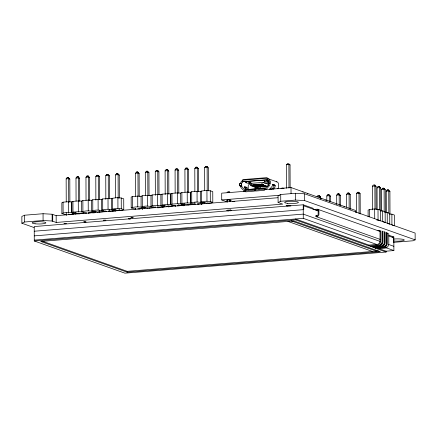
<?xml version="1.0" encoding="UTF-8"?>
<svg xmlns="http://www.w3.org/2000/svg" width="437" height="437" viewBox="0 0 437 437"><rect width="100%" height="100%" fill="white"/><g stroke="black" fill="none" stroke-linecap="round" stroke-linejoin="round"><path stroke-width="0.66" d="M250.428 185.616L250.527 185.195M268.75 183.775L268.968 183.524A0.858 0.366 -85.7 0 0 269.334 182.546L269.329 181.699A0.858 0.366 -85.7 0 0 268.957 180.978L268.75 181.022A1.076 0.961 -70.4 0 0 267.772 180.044L267.635 178.351A0.858 0.688 33.3 0 0 266.63 177.668L243.234 179.563A0.858 0.688 33.3 0 0 242.682 180.366L242.814 180.792M79.758 213.895L79.769 213.518M119.367 210.689L119.372 208.957M149.077 208.285L149.083 207.908M188.686 205.079L188.691 204.702M208.405 203.462L208.411 203.085M255.366 190.161L255.159 190.499A0.858 0.513 -24.4 0 1 254.159 191.144L246.009 191.805A0.858 0.513 -24.4 0 1 245.452 191.286L221.701 193.154L221.723 199.933L227.469 201.976M267.766 178.771A2.365 2.114 -70.4 0 1 269.919 180.929L270.126 181.065A0.858 0.366 -85.7 0 1 270.498 181.787L270.498 182.633A0.858 0.366 -85.7 0 1 270.132 183.611L268.76 183.78L268.76 184.19A1.076 0.961 -70.4 0 1 268.476 184.96L266.133 187.708A1.076 0.961 -70.4 0 1 265.445 188.074L265.068 188.107L264.948 189.707A0.858 0.513 -24.4 0 1 263.943 190.352L255.792 191.013A0.858 0.513 -24.4 0 1 255.241 190.494M265.057 188.101L245.414 189.68L245.026 190.341A0.858 0.513 -24.4 0 0 245.583 190.86L253.728 190.199A0.858 0.513 -24.4 0 0 254.733 189.554L255.197 188.888M254.864 189.21L255.35 188.888M264.904 188.101L264.516 188.762A0.858 0.513 -24.4 0 1 263.516 189.407L255.366 190.068A0.858 0.513 -24.4 0 1 254.809 189.549M66.233 201.905L66.151 178.87L67.096 177.662L68.276 177.569L69.805 179.077L69.887 202.058M86.034 200.304L85.958 177.264L86.903 176.062L88.077 175.964L89.612 177.477L89.689 200.457M105.841 199.376L105.759 175.663L106.704 174.456L108.431 174.56L109.414 175.871L109.496 198.851M135.546 196.295L135.465 173.26L136.415 172.052L137.589 171.96L139.124 173.467L139.201 196.448M155.353 195.372L155.272 171.654L156.217 170.452L157.943 170.55L158.926 171.867L159.008 194.847M175.155 193.088L175.079 170.053L176.024 168.846L177.198 168.753L178.733 170.261L178.809 193.241M194.875 191.477L194.798 168.436L195.743 167.234L196.918 167.136L198.453 168.649L198.529 191.625M336.725 204.603L336.692 195.115L337.637 193.913L338.817 193.815L340.347 195.328L340.385 205.466M356.565 212.486L356.499 193.515L357.444 192.307L358.619 192.214L360.154 193.722L360.225 213.999M377.131 209.514L377.055 187.834L378.01 186.632L379.185 186.533L380.709 188.041L380.791 211.022M386.335 212.786L386.259 191.106L387.215 189.904L388.395 189.805L389.919 191.313L389.995 214.294M372.466 209.858L372.379 186.2L373.345 184.998L375.072 185.097L376.033 186.413L376.115 209.454M381.681 211.098L381.605 189.467L382.572 188.26L383.752 188.167L385.259 189.68L385.341 212.715M76.071 201.053L75.989 178.072L76.967 176.87L78.141 176.772L79.643 178.28L79.725 201.32M95.878 200.124L95.796 176.472L96.774 175.264L98.494 175.368L99.45 176.679L99.532 199.714M115.679 197.846L115.597 174.866L116.575 173.664L117.755 173.571L119.252 175.079L119.334 198.114M145.384 195.443L145.308 172.462L146.286 171.26L147.46 171.162L148.962 172.675L149.044 195.71M165.191 194.514L165.11 170.862L166.087 169.654L167.813 169.758L168.764 171.069L168.846 194.11M184.998 192.236L184.917 169.256L185.894 168.054L187.069 167.961L188.571 169.469L188.653 192.504M204.713 190.619L204.636 167.639L205.614 166.437L206.788 166.344L208.291 167.852L208.373 190.887M326.816 200.649L326.8 195.918L327.777 194.716L328.952 194.623L330.454 196.131L330.476 201.55M346.639 207.149L346.596 194.307L347.573 193.105L348.748 193.007L350.25 194.514L350.305 209.421M269.482 189.434L271.825 186.686A2.365 2.114 -70.4 0 0 272.409 185.43C272.256 183.278 275.698 184.802 275.168 186.408A2.365 2.114 -70.4 0 1 274.578 187.664L273.409 189.041M271.798 189.123L273.753 186.834A1.076 0.961 -70.4 0 0 273.95 186.506L273.649 185.151L272.377 184.643M229.693 210.547L228.169 210.454L229.693 210.547L230.408 209.804M227.054 192.684L227.967 191.898L229.796 192.007M286.481 188.249L286.399 164.716L287.311 163.93L289.141 164.033L290.053 164.929L290.135 187.79M263.03 182.879L263.527 182.595M95.315 212.551L95.31 211.197L92.813 211.399L93.015 211.983L94.059 211.901L95.31 211.197L98.035 212.163A0.901 0.371 85.4 0 0 98.412 211.415M115.122 211.628L115.117 209.591L112.62 209.793L112.822 210.383L113.866 210.295L115.117 209.591L117.843 210.563A0.901 0.371 85.4 0 0 118.219 209.809M164.629 206.941L164.623 205.587L162.132 205.789L162.335 206.373L163.378 206.291L164.623 205.587L167.355 206.554A0.901 0.371 85.4 0 0 167.726 205.805M184.436 205.341L184.43 203.981L181.934 204.183L182.136 204.773L183.179 204.685L184.43 203.981L187.156 204.953A0.901 0.371 85.4 0 0 187.533 204.199M277.916 197.726L56.16 215.67L52.134 214.239L43.066 213.72L24.499 215.222L21.85 216.441L21.872 223.225L34.081 227.562M81.637 201.124L78.289 200.933L72.952 201.364L71.734 201.927L68.401 201.73L63.07 202.162L61.846 202.724L61.885 213.491L64.365 214.37L66.369 214.485M21.872 223.225L24.521 222.007L43.088 220.505L52.156 221.024L56.187 222.455L282.701 204.123L278.096 202.489L278.074 195.705L280.723 194.487L295.576 193.285L304.644 193.81L415.128 233.068L415.15 239.847L413.162 240.765L393.36 242.366M119.208 210.399L122.54 210.131L123.764 209.569L123.726 198.802C119.875 197.229 115.204 197.415 111.342 198.72L108.015 198.524L102.679 198.955L101.455 199.518L98.096 199.332L92.759 199.764L91.535 200.326L88.208 200.124L82.872 200.556L81.653 201.118L81.67 211.89L84.172 212.77L86.176 212.885M61.885 213.491C65.321 212.262 69.494 212.114 73.028 213.13M71.788 212.688L71.75 201.921L71.772 212.693L72.99 212.131L78.327 211.699L81.67 211.89C85.319 210.634 89.76 210.421 93.452 211.748M84.155 212.775L82.932 213.338L79.594 213.606M105.983 211.279C101.297 210.519 96.222 209.094 91.573 211.093L91.552 200.315M101.455 199.518L101.477 210.29C105.126 209.033 109.561 208.815 113.254 210.142M180.672 193.105L180.694 203.877L181.918 203.32L187.255 202.883L190.598 203.079L190.559 192.313L187.216 192.116L181.879 192.548L180.656 193.11L177.329 192.914L171.992 193.345L170.774 193.908L167.409 193.722L162.078 194.154L160.854 194.716L157.528 194.514L152.191 194.946L150.967 195.508L147.608 195.323L142.271 195.754L141.047 196.317L137.721 196.12L132.384 196.552L131.16 197.114L131.198 207.881L133.678 208.76L135.689 208.875M123.764 209.569C119.913 208.001 115.242 208.181 111.38 209.487L111.359 198.715M131.198 207.881C134.847 206.63 139.277 206.411 142.965 207.739M155.49 207.275C150.803 206.521 145.734 205.084 141.085 207.083L141.064 196.311M151.005 206.275L152.229 205.712L157.56 205.281L160.909 205.477M153.469 207.165L152.245 207.728L148.913 207.996M160.871 194.711L160.892 205.483C164.754 204.177 169.425 203.992 173.276 205.559L172.052 206.122L168.715 206.395M202.276 202.926L200.414 202.265L200.392 191.488L197.049 191.297L191.712 191.728L190.494 192.291L190.527 203.058L193.078 203.959L191.859 204.521L188.522 204.789M170.796 204.68L170.758 193.913L170.812 204.674L172.031 204.112L177.367 203.68L180.71 203.871M200.375 191.493C204.237 190.188 208.908 190.008 212.759 191.575L212.797 202.342L211.574 202.905L208.241 203.178M190.527 203.058C194.175 201.812 198.606 201.594 202.293 202.915M200.414 202.265C204.276 200.954 208.946 200.774 212.797 202.342M278.096 202.489L280.745 201.271L295.598 200.07L304.665 200.588L415.15 239.847M376.721 219.942L380.523 220.903L380.485 210.137C376.639 208.558 371.969 208.749 368.101 210.05L368.129 216.779M263.183 182.469L263.544 182.475M383.517 246.796L383.937 246.73M263.555 184.791L263.189 184.698M258.513 189.013L259.37 188.997M197.464 167.333L195.743 167.234M207.335 166.535L205.614 166.437M78.693 176.969L76.967 176.87M88.624 176.16L86.903 176.062M98.494 175.368L96.774 175.264M138.136 172.151L136.415 172.052M148.006 171.359L146.286 171.26M157.943 170.55L156.217 170.452M66.151 178.87L68.647 178.667L69.805 179.077M75.989 178.072L78.485 177.87L79.643 178.28M85.958 177.264L88.449 177.061L89.612 177.477M95.796 176.472L98.292 176.269L99.45 176.679M105.759 175.663L108.256 175.461L109.414 175.871M115.597 174.866L118.094 174.663L119.252 175.079M135.465 173.26L137.961 173.057L139.124 173.467M145.308 172.462L147.799 172.26L148.962 172.675M155.272 171.654L157.768 171.451L158.926 171.867M165.11 170.862L167.606 170.659L168.764 171.069M175.079 170.053L177.569 169.851L178.733 170.261M184.917 169.256L187.413 169.053L188.571 169.469M194.798 168.436L197.289 168.234L198.453 168.649M204.636 167.639L207.133 167.437L208.291 167.852M286.399 164.716L288.895 164.514L290.053 164.929M267.466 179.722L267.215 178.99A0.858 0.688 33.3 0 0 266.204 178.312L242.814 180.202A0.858 0.688 33.3 0 0 242.262 181.011L242.513 181.743L267.466 179.722L267.761 180.039M242.513 181.743L267.608 179.929M268.181 181L268.979 180.885L267.002 180.579A1.289 0.535 85.4 0 0 267.384 180.339M246.135 182.06A1.289 0.535 85.4 0 1 245.752 182.295L246.484 182.557L245.736 182.715L249.15 183.502L263.058 182.387M264.543 180.727A1.289 0.535 85.4 0 1 264.27 180.798L265.002 181.06L264.33 181.235L268.755 181.918M250.914 184.196L249.571 184.305A1.502 1.344 -70.4 0 0 248.211 185.9L248.221 188.609A1.076 0.961 -70.4 0 0 248.511 189.336M264.298 183.114L269.001 182.732M250.964 184.835L251.87 185.578L255.858 186.998L255.863 187.506L251.33 185.894A0.858 0.355 85.4 0 1 250.964 184.917L252.406 184.802A0.858 0.355 85.4 0 0 252.772 185.78L257.306 187.391L258.398 187.298L258.393 186.79L253.498 184.714A0.858 0.355 85.4 0 0 253.864 185.692L258.398 187.298M253.498 184.627L254.94 184.594A0.858 0.355 85.4 0 0 255.306 185.572L259.84 187.183L260.927 187.096L260.927 186.588L256.033 184.507A0.858 0.355 85.4 0 0 256.399 185.485L260.927 187.096M256.033 184.425L257.475 184.392A0.858 0.355 85.4 0 0 257.841 185.37L262.375 186.976L263.462 186.889L263.462 186.381L258.567 184.305A0.858 0.355 85.4 0 0 258.933 185.283L263.462 186.889M258.567 184.217L260.01 184.185A0.858 0.355 85.4 0 0 260.376 185.162L264.904 186.774L265.996 186.686L265.996 186.178L261.102 184.097A0.858 0.355 85.4 0 0 261.468 185.075L265.996 186.686M261.102 184.015L262.544 183.982A0.858 0.355 85.4 0 0 262.91 184.96L267.695 186.55M251.69 185.091L252.652 185.015M254.225 184.884L255.667 184.769M256.759 184.682L257.721 184.605M259.294 184.474L260.255 184.398M261.829 184.272L262.79 184.196M240.678 183.507L240.213 183.491A0.858 0.819 57.5 0 0 239.383 184.305L239.389 185.151A0.858 0.819 57.5 0 0 240.224 186.031L241.858 185.954L241.858 186.364A1.076 0.961 -70.4 0 0 242.147 187.091L244.507 189.461A1.076 0.961 -70.4 0 0 245.201 189.713L245.578 189.685M244.305 186.91L245.583 187.424L246.752 187.331L247.222 188.669A1.076 0.961 -70.4 0 0 247.424 188.964L248.363 189.915M273.649 185.151L274.818 185.059M245.583 187.424L246.9 187.549M273.797 185.375L274.966 185.283M255.858 186.998L257.3 186.878M260.927 186.588L261.889 186.506M265.996 186.178L267.439 186.058M245.731 187.648L245.851 187.954L247.02 187.861M273.917 185.681L275.086 185.588M255.863 187.506L255.607 187.528A0.858 0.77 -70.4 0 1 254.826 186.741M245.272 189.789L264.762 188.21M245.244 191.056L243.562 191.346M265.073 189.379L265.45 189.347A2.365 2.114 -70.4 0 0 266.963 188.544L269.307 185.791A2.365 2.114 -70.4 0 0 269.929 184.092L269.929 183.682M269.662 189.079L273.972 188.888M254.318 190.516L255.678 190.401M264.516 189.691L291.015 187.544L355.467 210.443L355.472 212.48M372.379 186.2L374.88 186.004L376.033 186.413M379.731 186.73L378.01 186.632M221.723 199.933L279.489 195.263M377.055 187.834L379.551 187.631L380.709 188.041M73.012 214.354L73.012 212.999L75.503 212.797L78.234 213.769A0.901 0.371 85.4 0 0 78.605 213.016M142.331 209.427L142.325 207.389L144.822 207.187L147.548 208.159A0.901 0.371 85.4 0 0 147.925 207.406M201.659 204.603L201.654 202.571L204.15 202.369L206.876 203.336A0.901 0.371 85.4 0 0 207.253 202.582M201.654 202.571L201.856 203.156L202.899 203.074L204.15 202.369L204.155 203.724M384.298 188.363L382.572 188.26M142.325 207.389L142.528 207.979L143.571 207.892L144.822 207.187L144.827 208.547M69.712 214.403L73.045 214.13M89.514 212.797L92.852 212.529M99.401 212.005L102.733 211.732L103.957 211.169L101.477 210.29M109.321 211.197L112.653 210.924M139.026 208.793L142.364 208.52M158.833 207.187L162.165 206.919M178.635 205.587L181.972 205.314M198.354 203.97L201.692 203.702M381.605 189.467L384.101 189.265L385.259 189.68M320.616 196.923L319.081 195.415L317.907 195.508L316.962 196.716L319.458 196.513L320.616 196.923L320.621 198.955M339.363 194.012L337.637 193.913M349.3 193.203L347.573 193.105M359.165 192.411L357.444 192.307M326.8 195.918L329.296 195.716L330.454 196.131M336.692 195.115L339.188 194.913L340.347 195.328M346.596 194.307L349.092 194.104L350.25 194.514M356.499 193.515L358.996 193.312L360.154 193.722M386.259 191.106L388.755 190.903L389.919 191.313M313.192 209.181L313.192 208.329L303.223 204.789L34.223 226.557L34.272 240.967L124.895 273.169L386.095 252.034L386.095 251.188L378.213 248.385M34.239 231.222L303.737 209.629L303.72 205.811L318.469 211.055M313.192 209.514L317.273 209.203A2.092 1.874 -70.4 0 1 318.917 210.847L318.928 214.534A2.092 1.874 -70.4 0 1 317.3 216.446L315.935 216.572L315.935 215.725L317.049 215.632A1.229 1.103 -70.4 0 0 318.163 214.327L318.152 211.18A1.229 1.103 -70.4 0 0 317.033 210.055L315.913 210.142M34.255 235.882L303.256 214.114L380.381 241.519M34.272 240.121L303.273 218.353L376.82 244.485M34.272 240.967L295.478 219.833L369.03 245.965L377.022 245.321A4.223 3.78 -70.4 0 0 380.835 240.847L380.802 231.326A1.682 1.508 -70.4 0 0 380.594 230.512M377.896 230.747L379.245 230.638M392.486 237.1L393.846 236.991L393.89 250.554L386.095 251.188M295.478 219.833L295.472 218.986L369.019 245.119L377.41 244.409A3.365 3.01 -70.4 0 0 380.026 241.344L380.01 231.282A0.825 0.737 -70.4 0 0 379.365 230.638M386.281 232.402A1.682 1.508 -70.4 0 1 386.603 233.385L386.636 242.906A4.223 3.78 -70.4 0 1 382.817 247.38L374.826 248.03L375.552 248.287L383.544 247.642A4.223 3.78 -70.4 0 0 387.362 243.163L387.329 233.642A1.682 1.508 -70.4 0 0 387.007 232.659M41.941 241.044L127.178 271.333L378.404 251.002M127.183 272.18L380.354 251.696L293.833 220.947L40.663 241.437L127.183 272.18L127.178 271.333M380.665 210.776L382.67 210.891L385.15 211.77L385.188 222.537L382.708 221.657L382.67 210.891M384.555 212.366L387.231 212.519L389.711 213.398L389.749 224.165L387.269 223.285L387.231 212.519M389.87 214.043L391.88 214.163L394.36 215.042L394.398 225.809L391.918 224.929L391.88 214.163M193.012 203.937L195.017 204.057M175.297 205.669L173.292 205.554L170.812 204.674M242.655 181.95L242.808 182.06A1.076 0.961 -70.4 0 0 241.847 183.201L240.541 183.278A0.858 0.819 57.5 0 0 239.716 184.092L239.716 184.938A0.858 0.819 57.5 0 0 240.552 185.823L241.847 185.954M387.215 189.904L387.766 190.095M287.311 163.93L287.89 164.137M327.777 194.716L328.324 194.913M268.318 178.804L276.839 181.83M302.726 191.936L303.212 192.105M307.162 193.586L307.648 193.76M320.895 198.469L321.381 198.638M325.565 200.119L326.051 200.288M339.303 205.024L339.789 205.193M343.979 206.674L344.46 206.843M266.554 180.339L267.663 180.732L267.668 182.005M284.066 188.467L282.832 188.03L280.964 188.336M263.358 182.409L267.886 184.015M260.66 185.862L262.369 186.468M251.876 183.283L249.664 182.497L250.412 182.338L248.484 182.076A1.289 0.535 85.4 0 0 248.751 182M317.754 209.301L380.441 231.577M388.859 235.221L393.846 236.991M388.864 236.067L393.409 237.684L393.426 241.497L393.857 241.65M185.894 168.054L186.441 168.25M315.935 215.725L317.213 216.178M315.935 216.572L380.545 239.525M176.024 168.846L176.57 169.043M388.733 244.491L393.874 246.315M166.087 169.654L166.634 169.851M385.401 247.539L393.89 250.554M227.967 191.898L228.546 192.105M386.095 252.034L377.005 248.8L384.992 248.156A4.223 3.78 -70.4 0 0 388.81 243.682L388.777 234.161A1.682 1.508 -70.4 0 0 388.569 233.347M291.211 220.871L376.454 251.16M287.956 221.417L372.553 251.477M116.575 173.664L117.121 173.86M106.704 174.456L107.251 174.653M180.694 203.877L181.95 204.314M160.892 205.483L162.766 206.138M67.096 177.662L67.642 177.859M93.906 211.787L92.813 211.399L92.819 212.753M263.533 184.551L263.036 184.185M246.752 187.331L244.758 186.621L244.469 187.692A1.076 0.961 -70.4 0 0 244.665 187.986L246.555 189.882M288.557 163.831L288.895 164.514L288.977 188.047M229.217 191.799L229.551 192.482M73.012 212.999L73.214 213.584L74.257 213.502L75.503 212.797L75.508 214.152M358.619 192.214L358.996 193.312L359.067 213.638M338.817 193.815L339.188 194.913L339.221 204.401M319.081 195.415L319.463 197.868M196.918 167.136L197.289 168.234L197.371 191.952M177.198 168.753L177.569 169.851L177.657 193.569M157.396 170.354L157.768 171.451L157.85 194.492M137.589 171.96L137.961 173.057L138.043 196.093M107.884 174.363L108.256 175.461L108.338 198.496M88.077 175.964L88.449 177.061L88.531 200.102M68.276 177.569L68.647 178.667L68.729 202.38M388.395 189.805L388.755 190.903L388.837 213.207M379.185 186.533L379.551 187.631L379.627 209.935M374.525 184.9L374.88 186.004L374.962 209.039M383.752 188.167L384.101 189.265L384.178 211.628M348.748 193.007L349.092 194.104L349.141 208.973M328.952 194.623L329.296 195.716L329.318 201.801M206.788 166.344L207.133 167.437L207.209 190.417M187.069 167.961L187.413 169.053L187.495 192.712M167.267 169.561L167.606 170.659L167.688 193.635M147.46 171.162L147.799 172.26L147.881 195.241M117.755 173.571L118.094 174.663L118.176 198.322M97.948 175.171L98.292 176.269L98.369 199.245M78.141 176.772L78.485 177.87L78.567 201.528M245.851 187.954L246.004 188.768A2.365 2.114 -70.4 0 0 246.599 189.931M386.537 233.604L386.554 243.66A3.365 3.01 -70.4 0 1 384.331 246.615M384.363 232.828L384.38 242.89A3.365 3.01 -70.4 0 1 382.533 245.67M382.189 232.058L382.206 242.114A3.365 3.01 -70.4 0 1 379.982 245.07M197.415 203.467L197.426 203.855A3.654 1.519 85.4 0 0 197.469 204.33M177.695 205.084L177.706 205.472A3.654 1.519 85.4 0 0 177.75 205.947M175.199 205.286L175.21 205.674A3.654 1.519 85.4 0 0 175.319 206.619M155.397 206.892L155.408 207.275A3.654 1.519 85.4 0 0 155.446 207.75M138.087 208.291L138.097 208.678A3.654 1.519 85.4 0 0 138.136 209.154M135.59 208.493L135.601 208.881A3.654 1.519 85.4 0 0 135.645 209.356M108.376 210.694L108.392 211.082A3.654 1.519 85.4 0 0 108.431 211.557M105.885 210.896L105.896 211.284A3.654 1.519 85.4 0 0 105.934 211.759M88.574 212.3L88.585 212.682A3.654 1.519 85.4 0 0 88.695 213.627M86.078 212.497L86.089 212.885A3.654 1.519 85.4 0 0 86.133 213.36M68.767 213.901L68.778 214.288A3.654 1.519 85.4 0 0 68.822 214.764M369.019 245.119L369.03 245.965M378.016 209.252L378.054 220.019M375.552 247.44L375.552 248.287M374.678 209.061L374.711 218.484M369.336 209.487L369.358 216.894M304.644 193.81L304.665 200.588M303.223 204.789L303.273 218.353M295.576 193.285L295.598 200.07M291.015 187.544L291.037 193.646M280.723 194.487L280.745 201.271M268.64 181.115L268.646 183.72M268.471 185.638L268.465 184.791A0.858 0.77 -70.4 0 0 267.684 184.004M264.904 186.266L264.904 186.774M259.835 186.675L259.84 187.183M249.145 182.229L249.15 183.502M241.639 183.36L241.65 185.905M241.361 183.322L241.371 185.867M240.689 186.053L240.689 186.457A2.365 2.114 -70.4 0 0 241.322 188.057L243.688 190.423A2.365 2.114 -70.4 0 0 245.206 190.985M230.736 200.173L230.741 201.495M229.578 199.758L229.583 201.747M227.082 199.96L227.087 201.949M210.279 190.696L210.317 201.462M206.936 190.505L206.974 201.271M201.856 203.156L201.861 204.287M201.599 190.936L201.637 201.703M197.049 191.297L197.087 202.063M194.913 202.315L194.929 204.057A3.654 1.519 85.4 0 0 194.973 204.532M191.712 191.728L191.75 202.495M187.216 192.116L187.255 202.883M183.179 204.685L183.185 205.822M181.879 192.548L181.918 203.32M181.934 204.183L181.939 205.543M178.848 204.057L178.853 205.406A0.901 0.371 85.4 0 0 178.968 206.073M177.329 192.914L177.367 203.68M171.992 193.345L172.031 204.112M168.884 204.948L168.879 206.685A3.654 1.519 85.4 0 1 168.84 207.133M167.409 193.722L167.447 204.489M163.378 206.291L163.378 207.422M162.335 206.373L162.34 207.509M162.078 194.154L162.111 204.92M162.132 205.789L162.138 207.143M157.883 205.335L157.904 207.072A3.654 1.519 85.4 0 0 158.008 208.017M157.528 194.514L157.56 205.281M152.191 194.946L152.229 205.712M150.967 195.508L150.989 206.286M147.608 195.323L147.646 206.089M142.528 207.979L142.533 209.11M142.271 195.754L142.309 206.521M137.721 196.12L137.759 206.887M132.384 196.552L132.422 207.318M121.246 197.917L121.284 208.689M117.897 197.726L117.935 208.493M113.866 210.295L113.866 211.432M112.822 210.383L112.828 211.513M112.566 198.158L112.599 208.924M112.62 209.793L112.626 211.153M109.534 209.667L109.54 211.016A0.901 0.371 85.4 0 0 109.649 211.683M108.015 198.524L108.054 209.29M102.679 198.955L102.717 209.722M99.57 210.558L99.565 212.289A3.654 1.519 85.4 0 1 99.527 212.743M98.096 199.332L98.134 210.099M94.059 211.901L94.064 213.032M93.015 211.983L93.021 213.114M92.759 199.764L92.797 210.53M88.208 200.124L88.247 210.891M82.872 200.556L82.91 211.322M78.289 200.933L78.327 211.699M72.952 201.364L72.99 212.131M68.401 201.73L68.44 212.497M66.271 212.748L66.287 214.485A3.654 1.519 85.4 0 0 66.391 215.436M63.07 202.162L63.108 212.928M56.16 215.67L56.187 222.455M52.708 214.447L52.73 221.226M52.134 214.239L52.156 221.024M43.066 213.72L43.088 220.505M24.499 215.222L24.521 222.007M393.295 239.126A6.877 1.147 -0.2 0 1 402.461 239.23A6.877 1.147 -0.2 0 1 402.603 240.765A6.877 1.147 -0.2 0 1 393.469 240.978M288.333 206.056A2.365 0.393 -0.2 0 1 286.399 205.499A2.365 0.393 -0.2 0 1 290.217 205.374A2.365 0.393 -0.2 0 1 289.54 206.013M228.917 210.863A2.365 0.393 -0.2 0 1 226.983 210.306A2.365 0.393 -0.2 0 1 230.802 210.186A2.365 0.393 -0.2 0 1 230.124 210.82M226.994 200.512A2.185 0.366 -0.2 0 1 229.168 199.988A2.185 0.366 -0.2 0 1 230.763 200.556M232.659 201.659A2.185 0.366 -0.2 0 1 234.833 201.686M240.678 183.294A2.365 2.114 -70.4 0 1 242.262 180.913M276.282 181.797A2.365 2.114 -70.4 0 1 278.435 183.955L278.445 187.118A2.365 2.114 -70.4 0 1 277.823 188.817M159.199 207.766A0.901 0.371 85.4 0 1 159.052 207.012M89.787 213.081A0.901 0.371 85.4 0 1 89.732 212.622M76.114 213.218A0.901 0.371 85.4 0 1 76.098 213.442M70.007 214.791A0.901 0.371 85.4 0 1 69.931 214.223M145.428 207.608A0.901 0.371 85.4 0 1 145.417 207.832M139.299 209.077A0.901 0.371 85.4 0 1 139.245 208.613M204.756 202.784A0.901 0.371 85.4 0 1 204.745 203.014M198.627 204.254A0.901 0.371 85.4 0 1 198.573 203.795M386.084 232.997A0.825 0.737 -70.4 0 1 386.324 233.15M387.439 233.484A0.825 0.737 -70.4 0 1 387.701 233.604M382.156 245.84A3.365 3.01 -70.4 0 1 381.763 245.955M384.833 231.883A1.682 1.508 -70.4 0 1 385.15 232.872L385.183 242.393A4.223 3.78 -70.4 0 1 381.37 246.867L373.378 247.511L372.652 247.255L380.643 246.61A4.223 3.78 -70.4 0 0 384.462 242.136L384.429 232.615A1.682 1.508 -70.4 0 0 383.976 231.473M382.768 231.282A1.682 1.508 -70.4 0 1 382.976 232.096L383.009 241.617A4.223 3.78 -70.4 0 1 379.196 246.097L371.204 246.741L370.478 246.484L378.469 245.834A4.223 3.78 -70.4 0 0 382.288 241.361L382.255 231.839A1.682 1.508 -70.4 0 0 382.047 231.026M64.092 223.362C64.681 224.394 68.822 223.056 64.092 223.362M83.893 221.761C84.483 222.794 88.629 221.45 83.893 221.761M103.7 220.161C104.29 221.193 108.431 219.849 103.7 220.161M128.369 218.664C128.959 219.696 133.099 218.353 128.369 218.664M131.013 217.446C131.603 218.478 135.749 217.134 131.013 217.446M288.633 205.537L287.595 205.619L289.119 205.707L288.633 205.537M35.075 223.793A6.877 1.147 -0.2 0 0 45.88 222.919A6.877 1.147 -0.2 0 0 36.129 221.81A6.877 1.147 -0.2 0 0 35.075 223.793M287.584 203.358A6.877 1.147 -0.2 0 0 298.389 202.484A6.877 1.147 -0.2 0 0 288.639 201.375A6.877 1.147 -0.2 0 0 287.584 203.358"/></g></svg>
